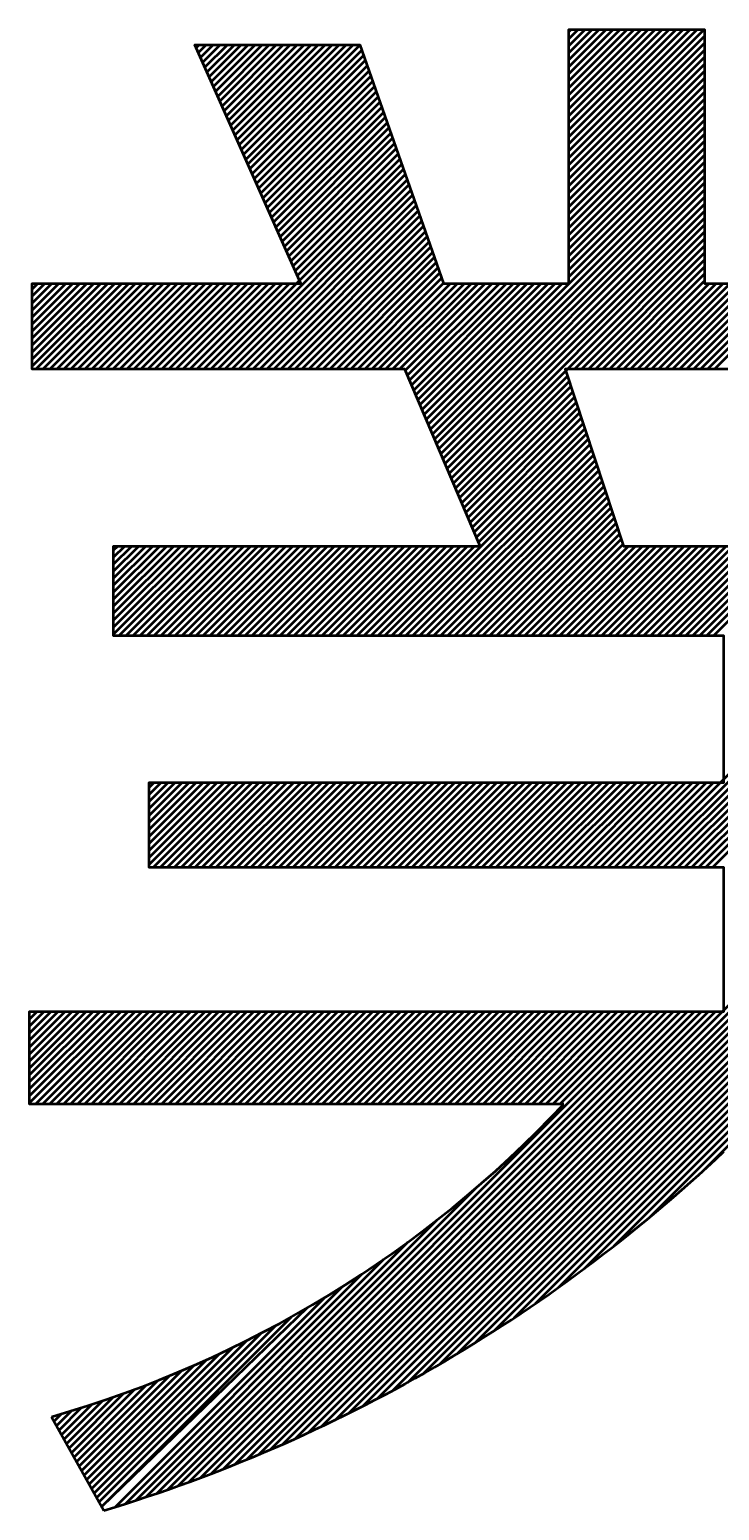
# Model space of a CAD drawing. Units: millimetres at full size, sheet at 1:50. Extents: x -14288 to 14412, y -10089 to 9986.
# Drawn here: x -187.6 to -62.5, y -9147.3 to -8878.9 of the extents above; entities that cross this region are included whole.
import ezdxf

# ---------------------------------------------------------------- set-up
doc = ezdxf.new("R2010")
doc.units = ezdxf.units.MM
doc.header["$LTSCALE"] = 50
doc.layers.add('2-8_図枠', color=251, linetype='Continuous', lineweight=50)

msp = doc.modelspace()

# ---------------------------------------------------------------- linework, layer by layer
at = {"layer": '2-8_図枠'}
for p, q in [((-89.77, -8879.26), (-89.36, -8878.85)), ((-89.77, -8880.52), (-88.09, -8878.85)), ((-89.77, -8881.79), (-86.83, -8878.85)), ((-89.77, -8883.06), (-85.56, -8878.85)), ((-89.77, -8884.33), (-84.29, -8878.85)), ((-89.77, -8885.6), (-83.02, -8878.85)), ((-89.77, -8886.87), (-81.75, -8878.85)), ((-89.77, -8888.13), (-80.48, -8878.85)), ((-89.77, -8889.4), (-79.22, -8878.85)), ((-89.77, -8890.67), (-77.95, -8878.85)), ((-89.77, -8891.94), (-76.68, -8878.85)), ((-89.77, -8893.21), (-75.41, -8878.85)), ((-89.77, -8894.48), (-74.14, -8878.85)), ((-89.77, -8895.74), (-72.87, -8878.85)), ((-89.77, -8897.01), (-71.61, -8878.85)), ((-89.77, -8898.28), (-70.34, -8878.85)), ((-89.77, -8899.55), (-69.07, -8878.85)), ((-89.77, -8900.82), (-67.8, -8878.85)), ((-89.77, -8902.09), (-66.53, -8878.85)), ((-89.77, -8903.35), (-65.26, -8878.85)), ((-89.77, -8904.62), (-65.17, -8880.03)), ((-89.77, -8905.89), (-65.17, -8881.3)), ((-157.37, -8882.17), (-156.8, -8881.6)), ((-156.98, -8883.05), (-155.53, -8881.6)), ((-156.59, -8883.92), (-154.26, -8881.6)), ((-156.2, -8884.8), (-152.99, -8881.6)), ((-155.8, -8885.68), (-151.72, -8881.6)), ((-155.41, -8886.56), (-150.45, -8881.6)), ((-155.02, -8887.44), (-149.19, -8881.6)), ((-154.63, -8888.32), (-147.92, -8881.6)), ((-154.24, -8889.19), (-146.65, -8881.6)), ((-153.85, -8890.07), (-145.38, -8881.6)), ((-153.46, -8890.95), (-144.11, -8881.6)), ((-153.07, -8891.83), (-142.84, -8881.6)), ((-152.68, -8892.71), (-141.58, -8881.6)), ((-152.29, -8893.58), (-140.31, -8881.6)), ((-151.9, -8894.46), (-139.04, -8881.6)), ((-151.51, -8895.34), (-137.77, -8881.6)), ((-151.12, -8896.22), (-136.5, -8881.6)), ((-150.73, -8897.1), (-135.23, -8881.6)), ((-150.34, -8897.97), (-133.97, -8881.6)), ((-149.95, -8898.85), (-132.7, -8881.6)), ((-149.56, -8899.73), (-131.43, -8881.6)), ((-149.17, -8900.61), (-130.16, -8881.6)), ((-148.78, -8901.49), (-128.89, -8881.6)), ((-148.39, -8902.37), (-127.69, -8881.67)), ((-148, -8903.24), (-127.36, -8882.61)), ((-147.61, -8904.12), (-127.03, -8883.55)), ((-89.77, -8907.16), (-65.17, -8882.57)), ((-89.77, -8908.43), (-65.17, -8883.83)), ((-147.22, -8905), (-126.7, -8884.48)), ((-146.83, -8905.88), (-126.37, -8885.42)), ((-146.44, -8906.76), (-126.04, -8886.36)), ((-89.77, -8909.7), (-65.17, -8885.1)), ((-89.77, -8910.96), (-65.17, -8886.37)), ((-146.05, -8907.63), (-125.71, -8887.3)), ((-145.66, -8908.51), (-125.38, -8888.24)), ((-145.27, -8909.39), (-125.05, -8889.17)), ((-89.77, -8912.23), (-65.17, -8887.64)), ((-89.77, -8913.5), (-65.17, -8888.91)), ((-144.88, -8910.27), (-124.72, -8890.11)), ((-144.49, -8911.15), (-124.39, -8891.05)), ((-144.1, -8912.02), (-124.06, -8891.99)), ((-89.77, -8914.77), (-65.17, -8890.18)), ((-89.77, -8916.04), (-65.17, -8891.44)), ((-143.71, -8912.9), (-123.73, -8892.93)), ((-143.32, -8913.78), (-123.4, -8893.86)), ((-142.93, -8914.66), (-123.07, -8894.8)), ((-89.77, -8917.31), (-65.17, -8892.71)), ((-89.77, -8918.58), (-65.17, -8893.98)), ((-142.54, -8915.54), (-122.74, -8895.74)), ((-142.15, -8916.41), (-122.41, -8896.68)), ((-141.76, -8917.29), (-122.08, -8897.62)), ((-89.77, -8919.84), (-65.17, -8895.25)), ((-89.77, -8921.11), (-65.17, -8896.52)), ((-141.36, -8918.17), (-121.75, -8898.55)), ((-140.97, -8919.05), (-121.42, -8899.49)), ((-89.77, -8922.38), (-65.17, -8897.79)), ((-89.77, -8923.65), (-65.17, -8899.05)), ((-140.58, -8919.93), (-121.09, -8900.43)), ((-140.19, -8920.81), (-120.76, -8901.37)), ((-139.8, -8921.68), (-120.43, -8902.31)), ((-115.27, -8950.42), (-65.17, -8900.32)), ((-114.89, -8951.31), (-65.17, -8901.59)), ((-114.51, -8952.2), (-65.17, -8902.86)), ((-139.41, -8922.56), (-120.1, -8903.25)), ((-139.02, -8923.44), (-119.77, -8904.18)), ((-114.13, -8953.09), (-65.17, -8904.13)), ((-113.76, -8953.98), (-65.17, -8905.4)), ((-153.45, -8940.4), (-119.11, -8906.06)), ((-152.18, -8940.4), (-118.78, -8907)), ((-150.91, -8940.4), (-118.45, -8907.94)), ((-113.38, -8954.87), (-65.17, -8906.66)), ((-113, -8955.76), (-65.17, -8907.93)), ((-149.64, -8940.4), (-118.12, -8908.87)), ((-148.37, -8940.4), (-117.79, -8909.81)), ((-147.11, -8940.4), (-117.45, -8910.75)), ((-112.62, -8956.65), (-65.17, -8909.2)), ((-112.24, -8957.54), (-65.17, -8910.47)), ((-145.84, -8940.4), (-117.12, -8911.69)), ((-144.57, -8940.4), (-116.79, -8912.63)), ((-143.3, -8940.4), (-116.46, -8913.56)), ((-111.86, -8958.43), (-65.17, -8911.74)), ((-111.48, -8959.32), (-65.17, -8913.01)), ((-142.03, -8940.4), (-116.13, -8914.5)), ((-140.76, -8940.4), (-115.8, -8915.44)), ((-139.5, -8940.4), (-115.47, -8916.38)), ((-111.1, -8960.21), (-65.17, -8914.27)), ((-138.23, -8940.4), (-115.14, -8917.32)), ((-136.96, -8940.4), (-114.81, -8918.25)), ((-88.76, -8940.4), (-65.17, -8916.81)), ((-87.49, -8940.4), (-65.17, -8918.08)), ((-135.69, -8940.4), (-114.48, -8919.19)), ((-134.42, -8940.4), (-114.15, -8920.13)), ((-133.15, -8940.4), (-113.82, -8921.07)), ((-86.22, -8940.4), (-65.17, -8919.35)), ((-84.96, -8940.4), (-65.17, -8920.62)), ((-131.89, -8940.4), (-113.49, -8922.01)), ((-130.62, -8940.4), (-113.16, -8922.94)), ((-129.35, -8940.4), (-112.83, -8923.88)), ((-83.69, -8940.4), (-65.17, -8921.88)), ((-82.42, -8940.4), (-65.17, -8923.15)), ((-81.15, -8940.4), (-65.17, -8924.42)), ((-187.14, -8925.9), (-186.1, -8924.86)), ((-187.14, -8927.17), (-184.83, -8924.86)), ((-187.14, -8928.44), (-183.57, -8924.86)), ((-187.14, -8929.7), (-182.3, -8924.86)), ((-187.14, -8930.97), (-181.03, -8924.86)), ((-187.14, -8932.24), (-179.76, -8924.86)), ((-187.14, -8933.51), (-178.49, -8924.86)), ((-187.14, -8934.78), (-177.22, -8924.86)), ((-187.14, -8936.05), (-175.96, -8924.86)), ((-187.14, -8937.32), (-174.69, -8924.86)), ((-187.14, -8938.58), (-173.42, -8924.86)), ((-187.14, -8939.85), (-172.15, -8924.86)), ((-186.43, -8940.4), (-170.88, -8924.86)), ((-185.16, -8940.4), (-169.61, -8924.86)), ((-183.89, -8940.4), (-168.35, -8924.86)), ((-182.62, -8940.4), (-167.08, -8924.86)), ((-181.35, -8940.4), (-165.81, -8924.86)), ((-180.08, -8940.4), (-164.54, -8924.86)), ((-178.82, -8940.4), (-163.27, -8924.86)), ((-177.55, -8940.4), (-162, -8924.86)), ((-176.28, -8940.4), (-160.74, -8924.86)), ((-175.01, -8940.4), (-159.47, -8924.86)), ((-173.74, -8940.4), (-158.2, -8924.86)), ((-172.47, -8940.4), (-156.93, -8924.86)), ((-171.21, -8940.4), (-155.66, -8924.86)), ((-169.94, -8940.4), (-154.39, -8924.86)), ((-168.67, -8940.4), (-153.13, -8924.86)), ((-167.4, -8940.4), (-151.86, -8924.86)), ((-166.13, -8940.4), (-150.59, -8924.86)), ((-164.86, -8940.4), (-149.32, -8924.86)), ((-163.59, -8940.4), (-148.05, -8924.86)), ((-162.33, -8940.4), (-146.78, -8924.86)), ((-161.06, -8940.4), (-145.51, -8924.86)), ((-159.79, -8940.4), (-144.25, -8924.86)), ((-158.52, -8940.4), (-142.98, -8924.86)), ((-157.25, -8940.4), (-141.71, -8924.86)), ((-155.98, -8940.4), (-140.44, -8924.86)), ((-128.08, -8940.4), (-112.5, -8924.82)), ((-126.81, -8940.4), (-111.27, -8924.86)), ((-125.54, -8940.4), (-110, -8924.86)), ((-124.28, -8940.4), (-108.73, -8924.86)), ((-123.01, -8940.4), (-107.46, -8924.86)), ((-121.74, -8940.4), (-106.2, -8924.86)), ((-120.47, -8940.4), (-104.93, -8924.86)), ((-119.44, -8940.64), (-103.66, -8924.86)), ((-119.06, -8941.53), (-102.39, -8924.86)), ((-118.68, -8942.42), (-101.12, -8924.86)), ((-118.3, -8943.31), (-99.85, -8924.86)), ((-117.92, -8944.2), (-98.59, -8924.86)), ((-117.55, -8945.09), (-97.32, -8924.86)), ((-117.17, -8945.98), (-96.05, -8924.86)), ((-116.79, -8946.86), (-94.78, -8924.86)), ((-116.41, -8947.75), (-93.51, -8924.86)), ((-116.03, -8948.64), (-92.24, -8924.86)), ((-115.65, -8949.53), (-90.97, -8924.86)), ((-79.88, -8940.4), (-64.34, -8924.86)), ((-78.61, -8940.4), (-63.07, -8924.86)), ((-77.35, -8940.4), (-61.8, -8924.86)), ((-76.08, -8940.4), (-60.53, -8924.86)), ((-74.81, -8940.4), (-59.27, -8924.86)), ((-73.54, -8940.4), (-58, -8924.86)), ((-72.27, -8940.4), (-56.73, -8924.86)), ((-71, -8940.4), (-55.46, -8924.86)), ((-69.74, -8940.4), (-54.19, -8924.86)), ((-68.47, -8940.4), (-52.92, -8924.86)), ((-67.2, -8940.4), (-51.66, -8924.86)), ((-65.93, -8940.4), (-50.39, -8924.86)), ((-64.66, -8940.4), (-49.12, -8924.86)), ((-63.39, -8940.4), (-47.85, -8924.86)), ((-110.35, -8961.99), (-90.03, -8941.67)), ((-109.97, -8962.87), (-89.72, -8942.63)), ((-109.59, -8963.76), (-89.41, -8943.58)), ((-109.21, -8964.65), (-89.09, -8944.54)), ((-108.83, -8965.54), (-88.78, -8945.49)), ((-108.45, -8966.43), (-88.46, -8946.45)), ((-108.07, -8967.32), (-88.15, -8947.4)), ((-107.69, -8968.21), (-87.84, -8948.36)), ((-107.31, -8969.1), (-87.52, -8949.31)), ((-106.93, -8969.99), (-87.21, -8950.26)), ((-106.56, -8970.88), (-86.9, -8951.22)), ((-121.92, -8988.78), (-86.27, -8953.13)), ((-106.18, -8971.77), (-86.58, -8952.17)), ((-120.65, -8988.78), (-85.95, -8954.08)), ((-119.38, -8988.78), (-85.64, -8955.04)), ((-118.11, -8988.78), (-85.33, -8955.99)), ((-116.84, -8988.78), (-85.01, -8956.95)), ((-115.58, -8988.78), (-84.7, -8957.9)), ((-114.31, -8988.78), (-84.38, -8958.86)), ((-113.04, -8988.78), (-84.07, -8959.81)), ((-111.77, -8988.78), (-83.76, -8960.76)), ((-110.5, -8988.78), (-83.44, -8961.72)), ((-109.23, -8988.78), (-83.13, -8962.67)), ((-107.97, -8988.78), (-82.82, -8963.63)), ((-106.7, -8988.78), (-82.5, -8964.58)), ((-105.43, -8988.78), (-82.19, -8965.54)), ((-104.16, -8988.78), (-81.87, -8966.49)), ((-102.89, -8988.78), (-81.56, -8967.45)), ((-101.62, -8988.78), (-81.25, -8968.4)), ((-100.36, -8988.78), (-80.93, -8969.36)), ((-172.35, -8973.26), (-171.58, -8972.49)), ((-172.35, -8974.52), (-170.31, -8972.49)), ((-172.35, -8975.79), (-169.04, -8972.49)), ((-172.35, -8977.06), (-167.78, -8972.49)), ((-172.35, -8978.33), (-166.51, -8972.49)), ((-172.35, -8979.6), (-165.24, -8972.49)), ((-172.35, -8980.87), (-163.97, -8972.49)), ((-172.35, -8982.13), (-162.7, -8972.49)), ((-172.35, -8983.4), (-161.43, -8972.49)), ((-172.35, -8984.67), (-160.17, -8972.49)), ((-172.35, -8985.94), (-158.9, -8972.49)), ((-172.35, -8987.21), (-157.63, -8972.49)), ((-172.35, -8988.48), (-156.36, -8972.49)), ((-171.38, -8988.78), (-155.09, -8972.49)), ((-170.12, -8988.78), (-153.82, -8972.49)), ((-168.85, -8988.78), (-152.56, -8972.49)), ((-167.58, -8988.78), (-151.29, -8972.49)), ((-166.31, -8988.78), (-150.02, -8972.49)), ((-165.04, -8988.78), (-148.75, -8972.49)), ((-163.77, -8988.78), (-147.48, -8972.49)), ((-162.51, -8988.78), (-146.21, -8972.49)), ((-161.24, -8988.78), (-144.95, -8972.49)), ((-159.97, -8988.78), (-143.68, -8972.49)), ((-158.7, -8988.78), (-142.41, -8972.49)), ((-157.43, -8988.78), (-141.14, -8972.49)), ((-156.16, -8988.78), (-139.87, -8972.49)), ((-154.9, -8988.78), (-138.6, -8972.49)), ((-153.63, -8988.78), (-137.33, -8972.49)), ((-152.36, -8988.78), (-136.07, -8972.49)), ((-151.09, -8988.78), (-134.8, -8972.49)), ((-149.82, -8988.78), (-133.53, -8972.49)), ((-148.55, -8988.78), (-132.26, -8972.49)), ((-147.29, -8988.78), (-130.99, -8972.49)), ((-146.02, -8988.78), (-129.72, -8972.49)), ((-144.75, -8988.78), (-128.46, -8972.49)), ((-143.48, -8988.78), (-127.19, -8972.49)), ((-142.21, -8988.78), (-125.92, -8972.49)), ((-140.94, -8988.78), (-124.65, -8972.49)), ((-139.68, -8988.78), (-123.38, -8972.49)), ((-138.41, -8988.78), (-122.11, -8972.49)), ((-137.14, -8988.78), (-120.85, -8972.49)), ((-135.87, -8988.78), (-119.58, -8972.49)), ((-134.6, -8988.78), (-118.31, -8972.49)), ((-133.33, -8988.78), (-117.04, -8972.49)), ((-132.06, -8988.78), (-115.77, -8972.49)), ((-130.8, -8988.78), (-114.5, -8972.49)), ((-129.53, -8988.78), (-113.24, -8972.49)), ((-128.26, -8988.78), (-111.97, -8972.49)), ((-126.99, -8988.78), (-110.7, -8972.49)), ((-125.72, -8988.78), (-109.43, -8972.49)), ((-124.45, -8988.78), (-108.16, -8972.49)), ((-123.19, -8988.78), (-106.89, -8972.49)), ((-99.09, -8988.78), (-80.62, -8970.31)), ((-97.82, -8988.78), (-80.3, -8971.26)), ((-96.55, -8988.78), (-79.99, -8972.22)), ((-95.28, -8988.78), (-78.99, -8972.49)), ((-94.01, -8988.78), (-77.72, -8972.49)), ((-92.75, -8988.78), (-76.45, -8972.49)), ((-91.48, -8988.78), (-75.18, -8972.49)), ((-90.21, -8988.78), (-73.92, -8972.49)), ((-88.94, -8988.78), (-72.65, -8972.49)), ((-87.67, -8988.78), (-71.38, -8972.49)), ((-86.4, -8988.78), (-70.11, -8972.49)), ((-85.14, -8988.78), (-68.84, -8972.49)), ((-83.87, -8988.78), (-67.57, -8972.49)), ((-82.6, -8988.78), (-66.31, -8972.49)), ((-81.33, -8988.78), (-65.04, -8972.49)), ((-80.06, -8988.78), (-63.77, -8972.49)), ((-78.79, -8988.78), (-62.5, -8972.49)), ((-77.52, -8988.78), (-61.23, -8972.49)), ((-76.26, -8988.78), (-59.96, -8972.49)), ((-74.99, -8988.78), (-58.7, -8972.49)), ((-73.72, -8988.78), (-57.43, -8972.49)), ((-72.45, -8988.78), (-56.16, -8972.49)), ((-71.18, -8988.78), (-54.89, -8972.49)), ((-69.91, -8988.78), (-53.62, -8972.49)), ((-68.65, -8988.78), (-52.35, -8972.49)), ((-67.38, -8988.78), (-51.09, -8972.49)), ((-66.11, -8988.78), (-49.82, -8972.49)), ((-64.84, -8988.78), (-48.55, -8972.49)), ((-63.57, -8988.78), (-47.28, -8972.49)), ((-76.41, -9030.79), (-36.14, -8990.52)), ((-75.14, -9030.79), (-36.14, -8991.79)), ((-73.87, -9030.79), (-36.14, -8993.06)), ((-72.61, -9030.79), (-36.14, -8994.33)), ((-71.34, -9030.79), (-36.14, -8995.6)), ((-70.07, -9030.79), (-36.14, -8996.87)), ((-68.8, -9030.79), (-36.14, -8998.13)), ((-67.53, -9030.79), (-36.14, -8999.4)), ((-66.26, -9030.79), (-36.14, -9000.67)), ((-65, -9030.79), (-36.14, -9001.94)), ((-63.73, -9030.79), (-36.14, -9003.21)), ((-165.92, -9016.29), (-165, -9015.37)), ((-165.92, -9017.56), (-163.73, -9015.37)), ((-165.92, -9018.83), (-162.46, -9015.37)), ((-165.92, -9020.1), (-161.19, -9015.37)), ((-165.92, -9021.37), (-159.93, -9015.37)), ((-165.92, -9022.63), (-158.66, -9015.37)), ((-165.92, -9023.9), (-157.39, -9015.37)), ((-165.92, -9025.17), (-156.12, -9015.37)), ((-165.92, -9026.44), (-154.85, -9015.37)), ((-165.92, -9027.71), (-153.58, -9015.37)), ((-165.92, -9028.98), (-152.31, -9015.37)), ((-165.92, -9030.25), (-151.05, -9015.37)), ((-165.2, -9030.79), (-149.78, -9015.37)), ((-163.93, -9030.79), (-148.51, -9015.37)), ((-162.66, -9030.79), (-147.24, -9015.37)), ((-161.39, -9030.79), (-145.97, -9015.37)), ((-160.12, -9030.79), (-144.7, -9015.37)), ((-158.85, -9030.79), (-143.44, -9015.37)), ((-157.59, -9030.79), (-142.17, -9015.37)), ((-156.32, -9030.79), (-140.9, -9015.37)), ((-155.05, -9030.79), (-139.63, -9015.37)), ((-153.78, -9030.79), (-138.36, -9015.37)), ((-152.51, -9030.79), (-137.09, -9015.37)), ((-151.24, -9030.79), (-135.83, -9015.37)), ((-149.98, -9030.79), (-134.56, -9015.37)), ((-148.71, -9030.79), (-133.29, -9015.37)), ((-147.44, -9030.79), (-132.02, -9015.37)), ((-146.17, -9030.79), (-130.75, -9015.37)), ((-144.9, -9030.79), (-129.48, -9015.37)), ((-143.63, -9030.79), (-128.22, -9015.37)), ((-142.37, -9030.79), (-126.95, -9015.37)), ((-141.1, -9030.79), (-125.68, -9015.37)), ((-139.83, -9030.79), (-124.41, -9015.37)), ((-138.56, -9030.79), (-123.14, -9015.37)), ((-137.29, -9030.79), (-121.87, -9015.37)), ((-136.02, -9030.79), (-120.61, -9015.37)), ((-134.76, -9030.79), (-119.34, -9015.37)), ((-133.49, -9030.79), (-118.07, -9015.37)), ((-132.22, -9030.79), (-116.8, -9015.37)), ((-130.95, -9030.79), (-115.53, -9015.37)), ((-129.68, -9030.79), (-114.26, -9015.37)), ((-128.41, -9030.79), (-113, -9015.37)), ((-127.15, -9030.79), (-111.73, -9015.37)), ((-125.88, -9030.79), (-110.46, -9015.37)), ((-124.61, -9030.79), (-109.19, -9015.37)), ((-123.34, -9030.79), (-107.92, -9015.37)), ((-122.07, -9030.79), (-106.65, -9015.37)), ((-120.8, -9030.79), (-105.39, -9015.37)), ((-119.54, -9030.79), (-104.12, -9015.37)), ((-118.27, -9030.79), (-102.85, -9015.37)), ((-117, -9030.79), (-101.58, -9015.37)), ((-115.73, -9030.79), (-100.31, -9015.37)), ((-114.46, -9030.79), (-99.04, -9015.37)), ((-113.19, -9030.79), (-97.77, -9015.37)), ((-111.92, -9030.79), (-96.51, -9015.37)), ((-110.66, -9030.79), (-95.24, -9015.37)), ((-109.39, -9030.79), (-93.97, -9015.37)), ((-108.12, -9030.79), (-92.7, -9015.37)), ((-106.85, -9030.79), (-91.43, -9015.37)), ((-105.58, -9030.79), (-90.16, -9015.37)), ((-104.31, -9030.79), (-88.9, -9015.37)), ((-103.05, -9030.79), (-87.63, -9015.37)), ((-101.78, -9030.79), (-86.36, -9015.37)), ((-100.51, -9030.79), (-85.09, -9015.37)), ((-99.24, -9030.79), (-83.82, -9015.37)), ((-97.97, -9030.79), (-82.55, -9015.37)), ((-96.7, -9030.79), (-81.29, -9015.37)), ((-95.44, -9030.79), (-80.02, -9015.37)), ((-94.17, -9030.79), (-78.75, -9015.37)), ((-92.9, -9030.79), (-77.48, -9015.37)), ((-91.63, -9030.79), (-76.21, -9015.37)), ((-90.36, -9030.79), (-74.94, -9015.37)), ((-89.09, -9030.79), (-73.68, -9015.37)), ((-87.83, -9030.79), (-72.41, -9015.37)), ((-86.56, -9030.79), (-71.14, -9015.37)), ((-85.29, -9030.79), (-69.87, -9015.37)), ((-84.02, -9030.79), (-68.6, -9015.37)), ((-82.75, -9030.79), (-67.33, -9015.37)), ((-81.48, -9030.79), (-66.07, -9015.37)), ((-80.22, -9030.79), (-64.8, -9015.37)), ((-78.95, -9030.79), (-63.53, -9015.37)), ((-137, -9133.24), (-36.14, -9032.38)), ((-134.62, -9132.12), (-36.14, -9033.65)), ((-132.18, -9130.95), (-36.14, -9034.92)), ((-129.68, -9129.72), (-36.14, -9036.18)), ((-127.12, -9128.43), (-36.14, -9037.45)), ((-124.49, -9127.07), (-36.14, -9038.72)), ((-121.79, -9125.64), (-36.14, -9039.99)), ((-119, -9124.12), (-36.14, -9041.26)), ((-116.12, -9122.5), (-36.14, -9042.53)), ((-113.13, -9120.78), (-36.14, -9043.79)), ((-110.02, -9118.94), (-36.14, -9045.06)), ((-106.76, -9116.95), (-36.14, -9046.33)), ((-103.34, -9114.79), (-36.14, -9047.6)), ((-99.71, -9112.43), (-36.14, -9048.87)), ((-95.83, -9109.82), (-36.14, -9050.14)), ((-91.62, -9106.88), (-36.14, -9051.41)), ((-86.95, -9103.48), (-36.14, -9052.67)), ((-81.62, -9099.41), (-36.14, -9053.94)), ((-75.11, -9094.17), (-36.14, -9055.21)), ((-187.58, -9058.25), (-186.22, -9056.88)), ((-187.58, -9059.52), (-184.95, -9056.88)), ((-187.58, -9060.78), (-183.68, -9056.88)), ((-187.58, -9062.05), (-182.41, -9056.88)), ((-187.58, -9063.32), (-181.14, -9056.88)), ((-187.58, -9064.59), (-179.87, -9056.88)), ((-187.58, -9065.86), (-178.61, -9056.88)), ((-187.58, -9067.13), (-177.34, -9056.88)), ((-187.58, -9068.39), (-176.07, -9056.88)), ((-187.58, -9069.66), (-174.8, -9056.88)), ((-187.58, -9070.93), (-173.53, -9056.88)), ((-187.58, -9072.2), (-172.26, -9056.88)), ((-187.58, -9073.47), (-171, -9056.88)), ((-186.52, -9073.67), (-169.73, -9056.88)), ((-185.25, -9073.67), (-168.46, -9056.88)), ((-183.98, -9073.67), (-167.19, -9056.88)), ((-182.71, -9073.67), (-165.92, -9056.88)), ((-181.44, -9073.67), (-164.65, -9056.88)), ((-180.18, -9073.67), (-163.38, -9056.88)), ((-178.91, -9073.67), (-162.12, -9056.88)), ((-177.64, -9073.67), (-160.85, -9056.88)), ((-176.37, -9073.67), (-159.58, -9056.88)), ((-175.1, -9073.67), (-158.31, -9056.88)), ((-173.83, -9073.67), (-157.04, -9056.88)), ((-172.57, -9073.67), (-155.77, -9056.88)), ((-171.3, -9073.67), (-154.51, -9056.88)), ((-170.03, -9073.67), (-153.24, -9056.88)), ((-168.76, -9073.67), (-151.97, -9056.88)), ((-167.49, -9073.67), (-150.7, -9056.88)), ((-166.22, -9073.67), (-149.43, -9056.88)), ((-164.96, -9073.67), (-148.16, -9056.88)), ((-163.69, -9073.67), (-146.9, -9056.88)), ((-162.42, -9073.67), (-145.63, -9056.88)), ((-161.15, -9073.67), (-144.36, -9056.88)), ((-159.88, -9073.67), (-143.09, -9056.88)), ((-158.62, -9142.17), (-73.33, -9056.88)), ((-158.61, -9073.67), (-141.82, -9056.88)), ((-157.35, -9073.67), (-140.55, -9056.88)), ((-156.61, -9141.43), (-72.06, -9056.88)), ((-156.08, -9073.67), (-139.29, -9056.88)), ((-154.81, -9073.67), (-138.02, -9056.88)), ((-154.57, -9140.65), (-70.79, -9056.88)), ((-153.54, -9073.67), (-136.75, -9056.88)), ((-152.49, -9139.85), (-69.53, -9056.88)), ((-152.27, -9073.67), (-135.48, -9056.88)), ((-151, -9073.67), (-134.21, -9056.88)), ((-150.39, -9139.02), (-68.26, -9056.88)), ((-149.74, -9073.67), (-132.94, -9056.88)), ((-148.47, -9073.67), (-131.68, -9056.88)), ((-148.26, -9138.15), (-66.99, -9056.88)), ((-147.2, -9073.67), (-130.41, -9056.88)), ((-146.08, -9137.25), (-65.72, -9056.88)), ((-145.93, -9073.67), (-129.14, -9056.88)), ((-144.66, -9073.67), (-127.87, -9056.88)), ((-143.88, -9136.31), (-64.45, -9056.88)), ((-143.39, -9073.67), (-126.6, -9056.88)), ((-142.13, -9073.67), (-125.33, -9056.88)), ((-141.63, -9135.33), (-63.18, -9056.88)), ((-140.86, -9073.67), (-124.07, -9056.88)), ((-139.59, -9073.67), (-122.8, -9056.88)), ((-138.32, -9073.67), (-121.53, -9056.88)), ((-137.05, -9073.67), (-120.26, -9056.88)), ((-135.78, -9073.67), (-118.99, -9056.88)), ((-134.52, -9073.67), (-117.72, -9056.88)), ((-133.25, -9073.67), (-116.46, -9056.88)), ((-131.98, -9073.67), (-115.19, -9056.88)), ((-130.71, -9073.67), (-113.92, -9056.88)), ((-129.44, -9073.67), (-112.65, -9056.88)), ((-128.17, -9073.67), (-111.38, -9056.88)), ((-126.9, -9073.67), (-110.11, -9056.88)), ((-125.64, -9073.67), (-108.84, -9056.88)), ((-124.37, -9073.67), (-107.58, -9056.88)), ((-123.1, -9073.67), (-106.31, -9056.88)), ((-121.83, -9073.67), (-105.04, -9056.88)), ((-120.56, -9073.67), (-103.77, -9056.88)), ((-119.29, -9073.67), (-102.5, -9056.88)), ((-118.03, -9073.67), (-101.23, -9056.88)), ((-116.76, -9073.67), (-99.97, -9056.88)), ((-115.49, -9073.67), (-98.7, -9056.88)), ((-114.22, -9073.67), (-97.43, -9056.88)), ((-112.95, -9073.67), (-96.16, -9056.88)), ((-111.68, -9073.67), (-94.89, -9056.88)), ((-110.42, -9073.67), (-93.62, -9056.88)), ((-109.15, -9073.67), (-92.36, -9056.88)), ((-107.88, -9073.67), (-91.09, -9056.88)), ((-106.61, -9073.67), (-89.82, -9056.88)), ((-105.34, -9073.67), (-88.55, -9056.88)), ((-104.07, -9073.67), (-87.28, -9056.88)), ((-102.81, -9073.67), (-86.01, -9056.88)), ((-101.54, -9073.67), (-84.75, -9056.88)), ((-100.27, -9073.67), (-83.48, -9056.88)), ((-99, -9073.67), (-82.21, -9056.88)), ((-97.73, -9073.67), (-80.94, -9056.88)), ((-96.46, -9073.67), (-79.67, -9056.88)), ((-95.2, -9073.67), (-78.4, -9056.88)), ((-93.93, -9073.67), (-77.14, -9056.88)), ((-92.66, -9073.67), (-75.87, -9056.88)), ((-91.39, -9073.67), (-74.6, -9056.88)), ((-65.43, -9085.77), (-36.14, -9056.48)), ((-160.61, -9142.89), (-106.59, -9088.88)), ((-162.57, -9143.58), (-113.66, -9094.68)), ((-164.5, -9144.25), (-118.91, -9098.65)), ((-166.42, -9144.89), (-123.33, -9101.8)), ((-170.18, -9146.12), (-130.81, -9106.75)), ((-168.31, -9145.52), (-127.24, -9104.45)), ((-172.03, -9146.7), (-134.12, -9108.8)), ((-174.95, -9145.81), (-142.98, -9113.85)), ((-175.86, -9144.19), (-148.26, -9116.59)), ((-175.4, -9145), (-145.67, -9115.27)), ((-177.22, -9141.75), (-155.52, -9120.05)), ((-176.77, -9142.56), (-153.17, -9118.97)), ((-176.31, -9143.37), (-150.75, -9117.82)), ((-178.58, -9139.3), (-162.21, -9122.93)), ((-178.13, -9140.12), (-160.04, -9122.03)), ((-177.67, -9140.93), (-157.81, -9121.07)), ((-179.95, -9136.86), (-168.47, -9125.38)), ((-179.49, -9137.68), (-166.42, -9124.61)), ((-179.04, -9138.49), (-164.34, -9123.79)), ((-181.77, -9133.61), (-176.27, -9128.11)), ((-181.31, -9134.42), (-174.37, -9127.48)), ((-180.86, -9135.24), (-172.43, -9126.81)), ((-180.4, -9136.05), (-170.47, -9126.11)), ((-183.59, -9130.35), (-174.1, -9147.33)), ((-183.13, -9131.17), (-181.79, -9129.83)), ((-182.68, -9131.98), (-179.98, -9129.28)), ((-182.22, -9132.8), (-178.14, -9128.71))]:
    msp.add_line(p, q, dxfattribs=at)
for points in [[(-105.87, -8972.49), (-119.54, -8940.4), (-187.14, -8940.4), (-187.14, -8924.86), (-138.39, -8924.86), (-157.62, -8881.6), (-127.72, -8881.6), (-112.49, -8924.86), (-89.77, -8924.86), (-89.77, -8878.85), (-65.17, -8878.85), (-65.17, -8924.86), (-32.59, -8924.86)], [(-154.72, -8940.4), (-139.17, -8924.86), (-119.44, -8905.12)], [(-110.72, -8961.1), (-90.03, -8940.4), (-65.17, -8915.54)], [(-90.7, -9073.67), (-187.58, -9073.67), (-187.58, -9056.88), (-61.68, -9056.88), (-61.68, -9030.79), (-165.92, -9030.79), (-165.92, -9015.37), (-61.68, -9015.37), (-61.68, -8988.78), (-172.35, -8988.78), (-172.35, -8972.49), (-105.87, -8972.49)], [(-77.68, -9030.79), (-62.26, -9015.37), (-36.14, -8989.25), (-19.38, -8972.49)], [(-139.34, -9134.3), (-61.92, -9056.88), (-36.14, -9031.11), (-20.4, -9015.37)], [(-137.23, -9110.63), (-174.49, -9146.63), (-140.17, -9112.31)]]:
    msp.add_lwpolyline(points, dxfattribs=at)
msp.add_lwpolyline([(-17.92, -8972.49), (-7.37, -8940.4), (-90.45, -8940.4), (-79.9, -8972.49)], close=True, dxfattribs=at)
for centre, radius, start, end in [((-239.89, -8933.64), 204.61, 285.972, 316.813), ((-255.81, -8876.43), 282.96, 286.784, 313.32)]:
    msp.add_arc(centre, radius, start, end, dxfattribs=at)

doc.saveas('drawing.dxf')
